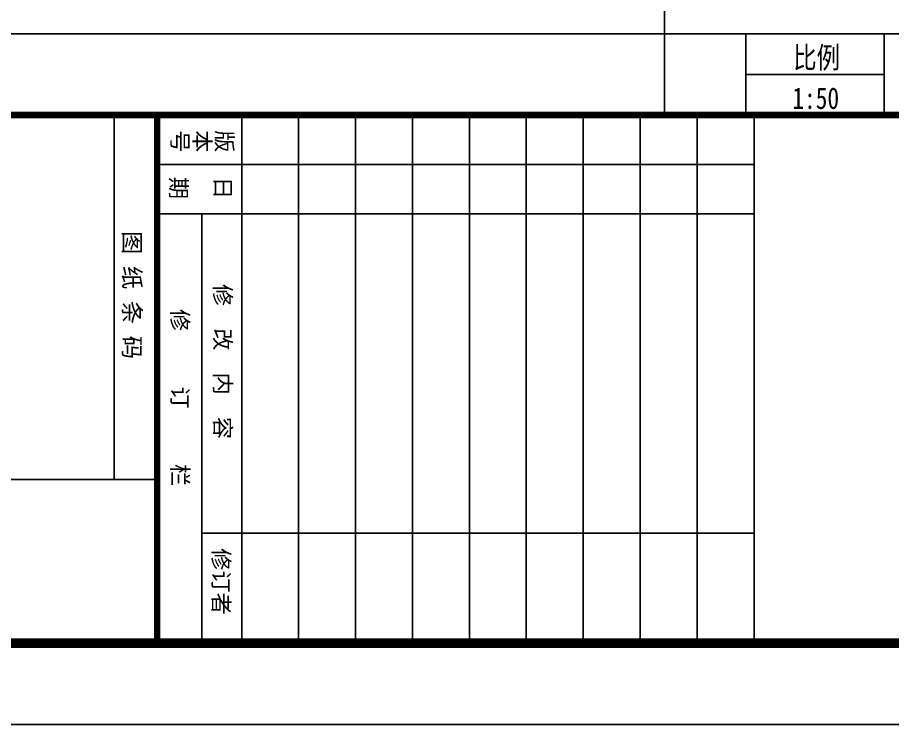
# Model space of a CAD drawing. Header units: millimetres. Extents: x 434053 to 1059003, y -2417481 to 936527.
# Drawn here: x 539648 to 545028, y -1807326 to -1802976 of the extents above; entities that cross this region are included whole.
import ezdxf

# ---------------------------------------------------------------- set-up
doc = ezdxf.new("R2010")
doc.units = ezdxf.units.MM
doc.header["$LTSCALE"] = 1000
doc.header["$MEASUREMENT"] = 0
for name, color, linetype in [('A-ANNO-TTLB', 7, 'Continuous'), ('PUB_TEXT', 7, 'Continuous'), ('TITEXT', 7, 'Continuous'), ('TITLIN', 7, 'Continuous'), ('图框层', 3, 'Continuous')]:
    doc.layers.add(name, color=color, linetype=linetype)
doc.styles.add('TITMK', font='simhei.ttf')
doc.styles.add('TITXH', font='')
doc.styles.add('TITXV', font='', dxfattribs={"width": 0.8})
doc.styles.add('宋体', font='', dxfattribs={"width": 0.8})
doc.styles.get('TITXH').set_extended_font_data('@SimSun')
doc.styles.get('TITXV').set_extended_font_data('SimSun')
doc.styles.get('宋体').set_extended_font_data('SimSun')

# ---------------------------------------------------------------- blocks, each defined once
blk = doc.blocks.new('asdfgafg21GZ_LABEL2')
at = {"layer": 'TITLIN'}
for p, q in [((-65, 297.51), (0, 297.51)), ((-58.92, 297.51), (-58.92, 224.12)), ((-52.84, 297.51), (-52.84, 224.12)), ((-13.55, 297.51), (-13.55, 229.62)), ((-65, 290.51), (0, 290.51)), ((-65, 283.51), (0, 283.51)), ((-65, 276.51), (0, 276.51)), ((-65, 269.51), (0, 269.51)), ((-65, 262.51), (0, 262.51)), ((-65, 255.51), (0, 255.51)), ((-65, 248.51), (0, 248.51)), ((-65, 241.51), (0, 241.51)), ((-65, 234.51), (0, 234.51)), ((-52.84, 229.62), (-0.47, 229.62))]:
    blk.add_line(p, q, dxfattribs=at)
at = {"layer": 'TITLIN', "const_width": 0.8}
for points in [[(-65, 297.51), (-65, 224.12)], [(-65, 224.12), (-65, 0)], [(-65, 224.12), (0, 224.12)]]:
    blk.add_lwpolyline(points, dxfattribs=at)
at = {"layer": '图框层'}
for p, q in [((-20.14, 204.12), (-20.14, 224.12)), ((-65, 218.81), (-20.14, 218.81))]:
    blk.add_line(p, q, dxfattribs=at)
at = {"layer": 'TITEXT', "style": 'TITXH'}
for s, p in [('版本号', (-62.8, 233.78)), ('日  期', (-57.06, 233.6))]:
    blk.add_text(s, height=2, rotation=270, dxfattribs=at).set_placement(p)
at = {"layer": 'TITEXT'}
for s, height, style, p in [('修  改  内  容', 2, 'TITXV', (-44.21, 231.17)), ('修订者', 2, 'TITXV', (-11.69, 230.98)), ('修     订     栏', 2, 'TITXV', (-41.12, 225.92)), ('图 纸 条 码', 2.1, 'TITMK', (-50.72, 219.97))]:
    blk.add_text(s, height=height, dxfattribs=dict(at, style=style)).set_placement(p)
blk = doc.blocks.new('asdfgafgA$C15443CC7')
at = {"const_width": 120}
blk.add_lwpolyline([(198600, 82876), (198600, 33798)], dxfattribs=at)
at = {"layer": 'A-ANNO-TTLB'}
blk.add_lwpolyline([(52200, 0), (209850, 0), (209850, 89100), (52200, 89100)], close=True, dxfattribs=at)
at = {"layer": 'A-ANNO-TTLB', "const_width": 180}
blk.add_lwpolyline([(55950, 1500), (208350, 1500), (208350, 87600), (55950, 87600)], close=True, dxfattribs=at)
at = {"layer": '图框层', "xscale": 150.0000000300889, "yscale": 150.0000000300889, "zscale": 150.0000000300889}
blk.add_blockref('asdfgafg21GZ_LABEL2', (208350, 1500), dxfattribs=at)
blk = doc.blocks.new('asdfadfsdhg')
at = {"xscale": 0.3333333333333333, "yscale": 0.3333333333333333, "zscale": 0.3333333333333333, "rotation": 270}
blk.add_blockref('asdfgafgA$C15443CC7', (0, 69950), dxfattribs=at)
blk = doc.blocks.new('ASDGFSDFG')
blk.add_line((0, 500), (14325, 500))
blk.add_lwpolyline([(0, 7925), (14325, 7925), (14325, 0), (0, 0)], close=True)
blk = doc.blocks.new('asdfadgdsh')
for p, q in [((0, 500), (14325, 500)), ((500, 500), (500, 0)), ((1350, 500), (1350, 0)), ((500, 250), (1350, 250))]:
    blk.add_line(p, q)
blk.add_lwpolyline([(0, 47550), (14325, 47550), (14325, 0), (0, 0)], close=True)
at = {"layer": 'PUB_TEXT', "style": '宋体', "width": 0.8}
for s, p in [('比例', (791.2, 287.5)), ('1:50', (786.2, 37.5))]:
    blk.add_text(s, height=132.17, dxfattribs=at).set_placement(p)

msp = doc.modelspace()

# ---------------------------------------------------------------- block references
for name, p in [('asdfadfsdhg', (528800.9, -1807326.3)), ('asdfadgdsh', (543625.9, -1803576.3)), ('ASDGFSDFG', (529300.9, -1803576.3))]:
    msp.add_blockref(name, p)

doc.saveas('drawing.dxf')
